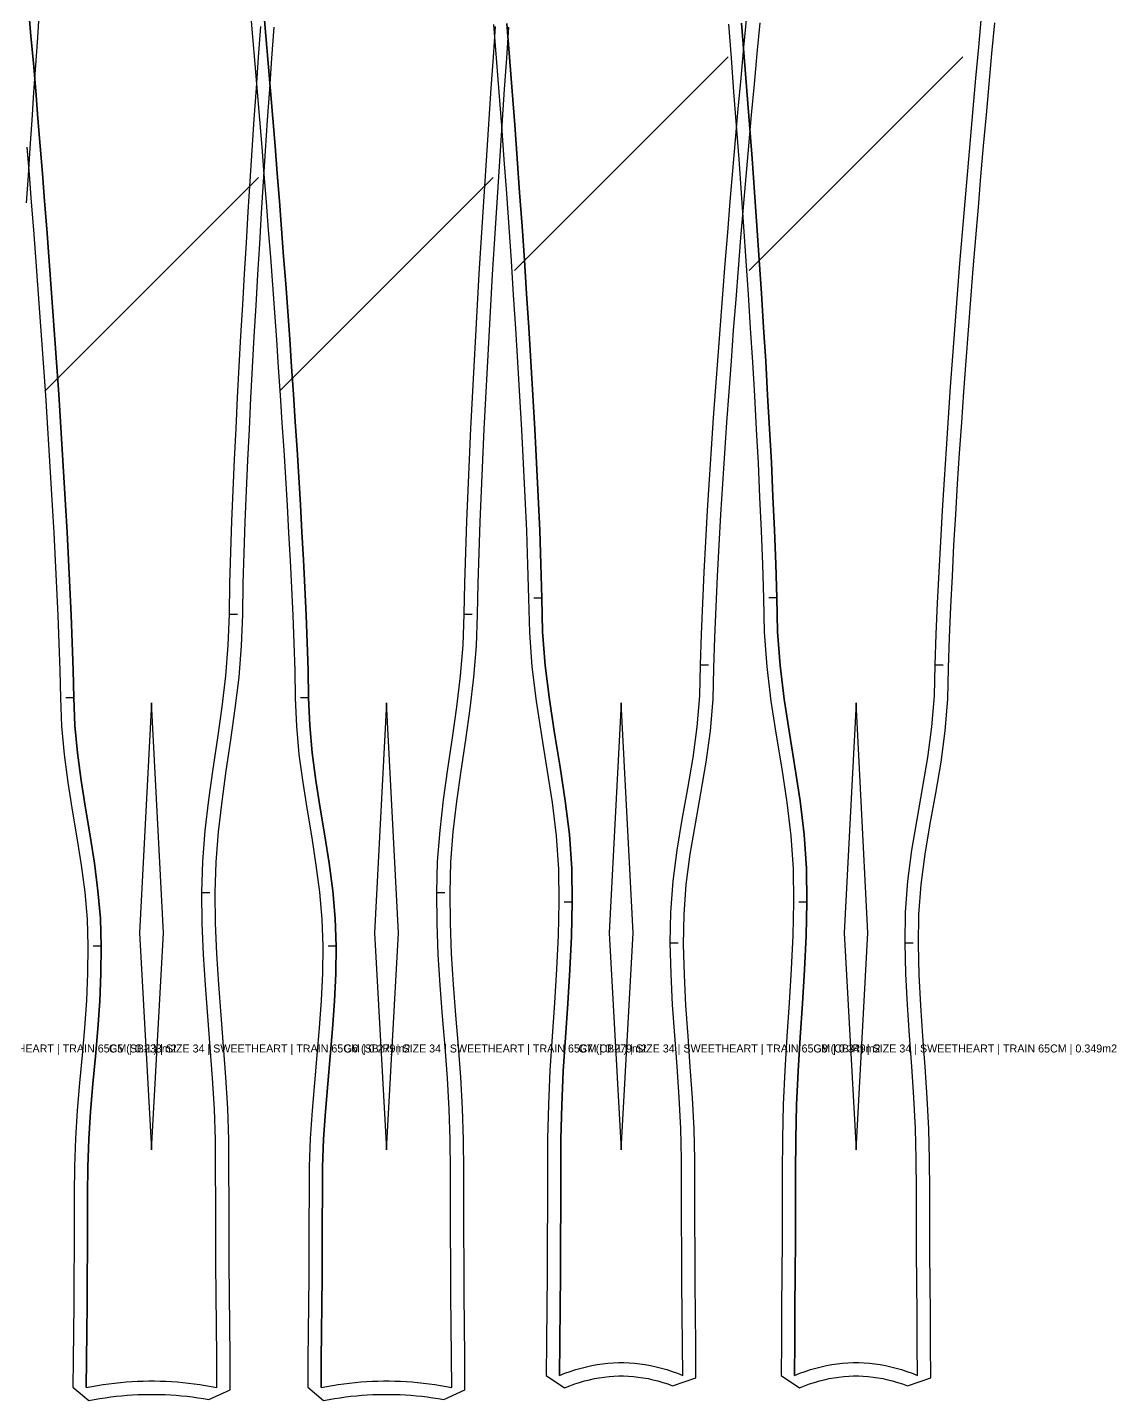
# Model space of a CAD drawing. Header units: millimetres. Extents: x -34 to 1522, y 40 to 2232.
# Drawn here: x 706 to 1522, y 209 to 1238 of the extents above; entities that cross this region are included whole.
import ezdxf

# ---------------------------------------------------------------- set-up
doc = ezdxf.new("R2010")
doc.units = ezdxf.units.MM
for name, color, linetype in [('1_BOUNDARY', 7, 'Continuous'), ('2_SEW', 3, 'Continuous'), ('3_SEAM_EDGE', 5, 'Continuous'), ('4_INTERNAL_DART', 6, 'Continuous'), ('6_TEXT', 2, 'Continuous'), ('7_GRAINLINE', 1, 'Continuous'), ('8_NOTCH', 4, 'Continuous')]:
    doc.layers.add(name, color=color, linetype=linetype)

msp = doc.modelspace()

# ---------------------------------------------------------------- linework, layer by layer
at = {"layer": '1_BOUNDARY'}
for points in [[(705.339, 1106.706), (706.655, 1127.378), (707.998, 1148.051), (709.366, 1168.724), (710.759, 1189.397), (712.175, 1210.071), (713.614, 1230.745), (715.075, 1251.42)], [(872.845, 1251.964), (874.634, 1231.297), (876.4, 1210.632), (878.141, 1189.967), (879.856, 1169.301), (881.545, 1148.637), (883.207, 1127.973), (884.841, 1107.309), (886.445, 1086.646), (888.019, 1065.984), (889.562, 1045.322), (891.071, 1024.661), (892.546, 1004), (893.982, 983.341), (895.382, 962.683), (896.74, 942.026), (898.053, 921.371), (899.32, 900.717), (900.534, 880.065), (901.693, 859.417), (902.788, 838.773), (903.811, 818.132), (904.749, 797.501), (905.582, 776.885), (906.266, 756.319), (906.637, 735.6), (907.516, 714.552), (909.469, 693.423), (912.26, 672.423), (915.568, 651.581), (919.017, 630.914), (922.226, 610.421), (924.848, 590.084), (926.603, 569.871), (927.311, 549.688), (927.061, 529.408), (926.153, 509.021), (924.71, 488.555), (922.919, 467.982), (921.02, 447.29), (919.273, 426.481), (917.914, 405.57), (917.135, 384.603), (916.993, 363.748), (916.954, 343.057), (916.873, 322.4), (916.753, 301.739), (916.6, 281.076), (916.421, 260.41), (916.223, 239.739), (916.017, 219.064), (927.867, 209.137), (927.867, 209.137), (932.045, 209.924), (936.142, 210.626), (940.236, 211.257), (944.329, 211.819), (948.42, 212.309), (952.511, 212.73), (956.601, 213.081), (960.691, 213.361), (964.779, 213.571), (968.868, 213.711), (972.956, 213.781), (977.044, 213.781), (981.132, 213.711), (985.221, 213.571), (989.309, 213.361), (993.399, 213.081), (997.489, 212.73), (1001.58, 212.309), (1005.671, 211.819), (1009.764, 211.257), (1013.858, 210.626), (1017.955, 209.924), (1033.824, 217.183), (1033.777, 242.235), (1033.579, 265.412), (1033.4, 288.587), (1033.247, 311.757), (1033.127, 334.925), (1033.046, 358.092), (1033.007, 381.288), (1032.865, 404.629), (1032.089, 428.072), (1030.733, 451.463), (1028.987, 474.765), (1027.089, 497.962), (1025.296, 521.052), (1023.85, 544.047), (1022.94, 566.971), (1022.689, 589.8), (1023.401, 612.543), (1025.164, 635.312), (1027.794, 658.191), (1031.009, 681.208), (1034.458, 704.383), (1037.761, 727.714), (1040.544, 751.187), (1042.488, 774.774), (1043.363, 798.29), (1043.734, 821.51), (1044.42, 844.594), (1045.253, 867.722), (1046.191, 890.866), (1047.215, 914.016), (1048.31, 937.17), (1049.469, 960.328), (1050.684, 983.488), (1051.951, 1006.651), (1053.264, 1029.815), (1054.622, 1052.98), (1056.022, 1076.147), (1057.459, 1099.315), (1058.934, 1122.482), (1060.443, 1145.652), (1061.986, 1168.821), (1063.561, 1191.992), (1065.166, 1215.163), (1066.8, 1238.334)], [(705.545, 1148.637), (707.207, 1127.973), (708.841, 1107.309), (710.445, 1086.646), (712.019, 1065.984), (713.562, 1045.322), (715.071, 1024.661), (716.546, 1004), (717.982, 983.341), (719.382, 962.683), (720.74, 942.026), (722.053, 921.371), (723.32, 900.717), (724.534, 880.065), (725.693, 859.417), (726.788, 838.773), (727.811, 818.132), (728.749, 797.501), (729.582, 776.885), (730.266, 756.319), (730.637, 735.6), (731.516, 714.552), (733.469, 693.423), (736.26, 672.423), (739.568, 651.581), (743.017, 630.914), (746.226, 610.421), (748.848, 590.084), (750.603, 569.871), (751.311, 549.688), (751.061, 529.408), (750.153, 509.021), (748.71, 488.555), (746.919, 467.982), (745.02, 447.29), (743.273, 426.481), (741.914, 405.57), (741.135, 384.603), (740.993, 363.748), (740.954, 343.057), (740.873, 322.4), (740.753, 301.739), (740.6, 281.076), (740.421, 260.41), (740.223, 239.739), (740.017, 219.064), (751.867, 209.137), (751.867, 209.137), (756.045, 209.924), (760.142, 210.626), (764.236, 211.257), (768.329, 211.819), (772.42, 212.309), (776.511, 212.73), (780.601, 213.081), (784.691, 213.361), (788.779, 213.571), (792.868, 213.711), (796.956, 213.781), (801.044, 213.781), (805.132, 213.711), (809.221, 213.571), (813.309, 213.361), (817.399, 213.081), (821.489, 212.73), (825.58, 212.309), (829.671, 211.819), (833.764, 211.257), (837.858, 210.626), (841.955, 209.924), (857.824, 217.183), (857.777, 242.235), (857.579, 265.412), (857.4, 288.587), (857.247, 311.757), (857.127, 334.925), (857.046, 358.092), (857.007, 381.288), (856.865, 404.629), (856.089, 428.072), (854.733, 451.463), (852.987, 474.765), (851.089, 497.962), (849.296, 521.052), (847.85, 544.047), (846.94, 566.971), (846.689, 589.8), (847.401, 612.543), (849.164, 635.312), (851.794, 658.191), (855.009, 681.208), (858.458, 704.383), (861.761, 727.714), (864.544, 751.187), (866.488, 774.774), (867.363, 798.29), (867.734, 821.51), (868.42, 844.594), (869.253, 867.722), (870.191, 890.866), (871.215, 914.016), (872.31, 937.17), (873.469, 960.328), (874.684, 983.488), (875.951, 1006.651), (877.264, 1029.815), (878.622, 1052.98), (880.022, 1076.147), (881.459, 1099.315), (882.934, 1122.482), (884.443, 1145.652), (885.986, 1168.821), (887.561, 1191.992), (889.166, 1215.163), (890.8, 1238.334)], [(1055.315, 1240.459), (1057.316, 1215.142), (1059.278, 1189.824), (1061.2, 1164.507), (1063.079, 1139.191), (1064.913, 1113.876), (1066.699, 1088.562), (1068.435, 1063.249), (1070.117, 1037.937), (1071.742, 1012.628), (1073.304, 987.32), (1074.799, 962.015), (1076.217, 936.714), (1077.551, 911.416), (1078.786, 886.126), (1079.901, 860.846), (1080.862, 835.593), (1081.576, 810.34), (1082.141, 784.77), (1084.091, 758.934), (1087.263, 733.215), (1091.206, 707.683), (1095.373, 682.36), (1099.198, 657.246), (1102.171, 632.316), (1103.909, 607.511), (1104.226, 582.64), (1103.664, 557.602), (1102.501, 532.468), (1100.925, 507.244), (1099.195, 481.913), (1097.599, 456.473), (1096.402, 430.943), (1095.809, 405.386), (1095.754, 379.948), (1095.696, 354.625), (1095.59, 329.31), (1095.442, 303.992), (1095.262, 278.669), (1095.058, 253.343), (1094.842, 228.012), (1108.557, 218.643), (1108.557, 218.643), (1112.424, 220.191), (1116.134, 221.541), (1119.836, 222.752), (1123.529, 223.827), (1127.212, 224.764), (1130.886, 225.566), (1134.553, 226.233), (1138.215, 226.766), (1141.872, 227.165), (1145.524, 227.431), (1149.175, 227.564), (1152.825, 227.564), (1156.476, 227.431), (1160.128, 227.165), (1163.785, 226.766), (1167.447, 226.233), (1171.114, 225.566), (1174.788, 224.764), (1178.471, 223.827), (1182.164, 222.752), (1185.866, 221.541), (1189.576, 220.191), (1207.005, 226.184), (1206.942, 251.082), (1206.738, 274.138), (1206.558, 297.19), (1206.41, 320.238), (1206.304, 343.283), (1206.246, 366.335), (1206.191, 389.514), (1205.597, 412.824), (1204.398, 436.104), (1202.8, 459.285), (1201.07, 482.347), (1199.496, 505.291), (1198.335, 528.136), (1197.774, 550.874), (1198.09, 573.431), (1199.819, 595.916), (1202.784, 618.539), (1206.602, 641.364), (1210.769, 664.416), (1214.718, 687.697), (1217.899, 711.184), (1219.857, 734.8), (1220.423, 758.122), (1221.136, 781.098), (1222.097, 804.075), (1223.212, 827.08), (1224.446, 850.097), (1225.78, 873.122), (1227.198, 896.151), (1228.692, 919.184), (1230.254, 942.22), (1231.878, 965.258), (1233.561, 988.298), (1235.296, 1011.34), (1237.081, 1034.383), (1238.916, 1057.427), (1240.794, 1080.472), (1242.716, 1103.519), (1244.677, 1126.565), (1246.679, 1149.612), (1248.718, 1172.66), (1250.794, 1195.709), (1252.904, 1218.758), (1255.048, 1241.808)], [(1231.315, 1240.693), (1233.316, 1215.369), (1235.278, 1190.045), (1237.2, 1164.723), (1239.079, 1139.401), (1240.913, 1114.08), (1242.699, 1088.76), (1244.435, 1063.441), (1246.117, 1038.124), (1247.742, 1012.809), (1249.304, 987.495), (1250.799, 962.185), (1252.217, 936.877), (1253.551, 911.574), (1254.786, 886.278), (1255.901, 860.993), (1256.862, 835.733), (1257.576, 810.474), (1258.141, 784.899), (1260.091, 759.058), (1263.263, 733.332), (1267.206, 707.793), (1271.373, 682.465), (1275.198, 657.345), (1278.171, 632.409), (1279.909, 607.598), (1280.226, 582.721), (1279.664, 557.677), (1278.501, 532.538), (1276.925, 507.308), (1275.195, 481.971), (1273.599, 456.525), (1272.402, 430.989), (1271.809, 405.427), (1271.754, 379.983), (1271.696, 354.654), (1271.59, 329.333), (1271.442, 304.009), (1271.262, 278.681), (1271.058, 253.349), (1270.842, 228.012), (1284.557, 218.643), (1284.557, 218.643), (1288.424, 220.191), (1292.134, 221.541), (1295.836, 222.752), (1299.529, 223.827), (1303.212, 224.764), (1306.886, 225.566), (1310.553, 226.233), (1314.215, 226.766), (1317.872, 227.165), (1321.524, 227.431), (1325.175, 227.564), (1328.825, 227.564), (1332.476, 227.431), (1336.128, 227.165), (1339.785, 226.766), (1343.447, 226.233), (1347.114, 225.566), (1350.788, 224.764), (1354.471, 223.827), (1358.164, 222.752), (1361.866, 221.541), (1365.576, 220.191), (1383.005, 226.184), (1382.942, 251.082), (1382.738, 274.138), (1382.558, 297.19), (1382.41, 320.238), (1382.304, 343.283), (1382.246, 366.335), (1382.191, 389.514), (1381.597, 412.824), (1380.398, 436.104), (1378.8, 459.285), (1377.07, 482.347), (1375.496, 505.291), (1374.335, 528.136), (1373.774, 550.874), (1374.09, 573.431), (1375.819, 595.916), (1378.784, 618.539), (1382.602, 641.364), (1386.769, 664.416), (1390.718, 687.697), (1393.899, 711.184), (1395.857, 734.8), (1396.423, 758.122), (1397.136, 781.098), (1398.097, 804.075), (1399.212, 827.08), (1400.446, 850.097), (1401.78, 873.122), (1403.198, 896.151), (1404.692, 919.184), (1406.254, 942.22), (1407.878, 965.258), (1409.561, 988.298), (1411.296, 1011.34), (1413.081, 1034.383), (1414.916, 1057.427), (1416.794, 1080.472), (1418.716, 1103.519), (1420.677, 1126.565), (1422.679, 1149.612), (1424.718, 1172.66), (1426.794, 1195.709), (1428.904, 1218.758), (1431.048, 1241.808)]]:
    msp.add_lwpolyline(points, dxfattribs=at)
at = {"layer": '2_SEW'}
for points in [[(706.807, 1252.729), (708.597, 1232.0531), (710.364, 1211.3781), (712.106, 1190.7032), (713.822, 1170.0272), (715.512, 1149.3524), (717.175, 1128.6774), (718.81, 1108.0015), (720.416, 1087.3265), (721.991, 1066.6516), (723.535, 1045.9756), (725.045, 1025.3006), (726.521, 1004.6248), (727.959, 983.9498), (729.36, 963.2749), (730.719, 942.5989), (732.034, 921.924), (733.302, 901.249), (734.518, 880.5731), (735.678, 859.8982), (736.775, 839.2232), (737.8, 818.5473), (738.74, 797.8723), (739.575, 777.1974), (740.263, 756.5214), (740.633, 735.8465), (741.494, 715.1716), (743.406, 694.4957), (746.155, 673.8207), (749.438, 653.1448), (752.889, 632.4698), (756.126, 611.7948), (758.79, 591.1189), (760.584, 570.444), (761.31, 549.7691), (761.057, 529.0931), (760.137, 508.4182), (758.679, 487.7432), (756.879, 467.0673), (754.982, 446.3923), (753.245, 425.7174), (751.901, 405.0415), (751.133, 384.3665), (750.993, 363.6906), (750.954, 343.0156), (750.873, 322.3407), (750.753, 301.6647), (750.6, 280.9899), (750.421, 260.3149), (750.223, 239.639), (750.016, 218.964), (750.016, 218.964), (750.016, 218.964), (754.275, 219.766), (758.535, 220.496), (762.794, 221.153), (767.054, 221.737), (771.313, 222.248), (775.573, 222.686), (779.832, 223.051), (784.092, 223.343), (788.351, 223.562), (792.611, 223.708), (796.87, 223.781), (801.13, 223.781), (805.389, 223.708), (809.649, 223.562), (813.908, 223.343), (818.168, 223.051), (822.427, 222.686), (826.687, 222.248), (830.946, 221.737), (835.206, 221.153), (839.465, 220.496), (843.725, 219.766), (847.984, 218.964), (847.777, 242.148), (847.579, 265.331), (847.4, 288.515), (847.247, 311.698), (847.127, 334.882), (847.046, 358.066), (847.007, 381.249), (846.867, 404.433), (846.099, 427.617), (844.755, 450.8), (843.018, 473.984), (841.121, 497.167), (839.321, 520.351), (837.863, 543.535), (836.943, 566.718), (836.69, 589.902), (837.416, 613.086), (839.21, 636.269), (841.874, 659.453), (845.111, 682.636), (848.562, 705.82), (851.845, 729.004), (854.594, 752.187), (856.506, 775.371), (857.367, 798.555), (857.737, 821.738), (858.425, 844.922), (859.26, 868.105), (860.2, 891.289), (861.225, 914.473), (862.322, 937.656), (863.482, 960.84), (864.698, 984.023), (865.966, 1007.207), (867.281, 1030.391), (868.64, 1053.574), (870.041, 1076.758), (871.479, 1099.942), (872.955, 1123.125), (874.465, 1146.309), (876.009, 1169.492), (877.584, 1192.676), (879.19, 1215.86), (880.825, 1239.043)], [(882.807, 1252.729), (884.597, 1232.0531), (886.364, 1211.3781), (888.106, 1190.7032), (889.822, 1170.0272), (891.512, 1149.3524), (893.175, 1128.6774), (894.81, 1108.0015), (896.416, 1087.3265), (897.991, 1066.6516), (899.535, 1045.9756), (901.045, 1025.3006), (902.521, 1004.6248), (903.959, 983.9498), (905.36, 963.2749), (906.719, 942.5989), (908.034, 921.924), (909.302, 901.249), (910.518, 880.5731), (911.678, 859.8982), (912.775, 839.2232), (913.8, 818.5473), (914.74, 797.8723), (915.575, 777.1974), (916.263, 756.5214), (916.633, 735.8465), (917.494, 715.1716), (919.406, 694.4957), (922.155, 673.8207), (925.438, 653.1448), (928.889, 632.4698), (932.126, 611.7948), (934.79, 591.1189), (936.584, 570.444), (937.31, 549.7691), (937.057, 529.0931), (936.137, 508.4182), (934.679, 487.7432), (932.879, 467.0673), (930.982, 446.3923), (929.245, 425.7174), (927.901, 405.0415), (927.133, 384.3665), (926.993, 363.6906), (926.954, 343.0156), (926.873, 322.3407), (926.753, 301.6647), (926.6, 280.9899), (926.421, 260.3149), (926.223, 239.639), (926.016, 218.964), (926.016, 218.964), (926.016, 218.964), (930.275, 219.766), (934.535, 220.496), (938.794, 221.153), (943.054, 221.737), (947.313, 222.248), (951.573, 222.686), (955.832, 223.051), (960.092, 223.343), (964.351, 223.562), (968.611, 223.708), (972.87, 223.781), (977.13, 223.781), (981.389, 223.708), (985.649, 223.562), (989.908, 223.343), (994.168, 223.051), (998.427, 222.686), (1002.687, 222.248), (1006.946, 221.737), (1011.206, 221.153), (1015.465, 220.496), (1019.725, 219.766), (1023.984, 218.964), (1023.777, 242.148), (1023.579, 265.331), (1023.4, 288.515), (1023.247, 311.698), (1023.127, 334.882), (1023.046, 358.066), (1023.007, 381.249), (1022.867, 404.433), (1022.099, 427.617), (1020.755, 450.8), (1019.018, 473.984), (1017.121, 497.167), (1015.321, 520.351), (1013.863, 543.535), (1012.943, 566.718), (1012.69, 589.902), (1013.416, 613.086), (1015.21, 636.269), (1017.874, 659.453), (1021.111, 682.636), (1024.562, 705.82), (1027.845, 729.004), (1030.594, 752.187), (1032.506, 775.371), (1033.367, 798.555), (1033.737, 821.738), (1034.425, 844.922), (1035.26, 868.105), (1036.2, 891.289), (1037.225, 914.473), (1038.322, 937.656), (1039.482, 960.84), (1040.698, 984.023), (1041.966, 1007.207), (1043.281, 1030.391), (1044.64, 1053.574), (1046.041, 1076.758), (1047.479, 1099.942), (1048.955, 1123.125), (1050.465, 1146.309), (1052.009, 1169.492), (1053.584, 1192.676), (1055.19, 1215.86), (1056.825, 1239.043)], [(1065.283, 1241.255), (1067.286, 1215.922), (1069.249, 1190.589), (1071.172, 1165.255), (1073.052, 1139.922), (1074.888, 1114.589), (1076.675, 1089.256), (1078.412, 1063.923), (1080.096, 1038.589), (1081.722, 1013.256), (1083.286, 987.923), (1084.782, 962.59), (1086.202, 937.257), (1087.538, 911.923), (1088.775, 886.59), (1089.893, 861.257), (1090.857, 835.924), (1091.573, 810.591), (1092.129, 785.257), (1094.042, 759.924), (1097.168, 734.591), (1101.081, 709.258), (1105.25, 683.925), (1109.107, 658.591), (1112.127, 633.258), (1113.9, 607.925), (1114.226, 582.592), (1113.658, 557.259), (1112.486, 531.925), (1110.904, 506.592), (1109.174, 481.259), (1107.584, 455.926), (1106.396, 430.593), (1105.808, 405.259), (1105.754, 379.926), (1105.696, 354.593), (1105.59, 329.26), (1105.442, 303.927), (1105.262, 278.593), (1105.058, 253.26), (1104.842, 227.927), (1104.842, 227.927), (1104.842, 227.927), (1108.856, 229.533), (1112.869, 230.993), (1116.883, 232.306), (1120.897, 233.474), (1124.911, 234.496), (1128.924, 235.372), (1132.938, 236.102), (1136.952, 236.686), (1140.966, 237.124), (1144.979, 237.416), (1148.993, 237.562), (1153.007, 237.562), (1157.021, 237.416), (1161.034, 237.124), (1165.048, 236.686), (1169.062, 236.102), (1173.076, 235.372), (1177.089, 234.496), (1181.103, 233.474), (1185.117, 232.306), (1189.131, 230.993), (1193.144, 229.533), (1197.158, 227.927), (1196.942, 251.0793), (1196.738, 274.2316), (1196.558, 297.3839), (1196.41, 320.5362), (1196.304, 343.6884), (1196.246, 366.8407), (1196.192, 389.993), (1195.604, 413.1453), (1194.416, 436.2976), (1192.826, 459.4499), (1191.096, 482.6022), (1189.514, 505.7545), (1188.342, 528.9068), (1187.774, 552.0581), (1188.1, 575.2103), (1189.873, 598.3626), (1192.893, 621.5149), (1196.75, 644.6672), (1200.919, 667.8195), (1204.832, 690.9718), (1207.958, 714.124), (1209.871, 737.2763), (1210.427, 760.4287), (1211.143, 783.5809), (1212.107, 806.7332), (1213.225, 829.8855), (1214.462, 853.0378), (1215.798, 876.1901), (1217.218, 899.3424), (1218.714, 922.4947), (1220.278, 945.647), (1221.904, 968.7993), (1223.588, 991.9516), (1225.325, 1015.1038), (1227.112, 1038.256), (1228.948, 1061.4083), (1230.828, 1084.5607), (1232.751, 1107.713), (1234.714, 1130.8653), (1236.717, 1154.0166), (1238.758, 1177.1689), (1240.835, 1200.3212), (1242.946, 1223.4735), (1245.092, 1246.6257)], [(1241.283, 1241.4889), (1243.286, 1216.1499), (1245.249, 1190.8108), (1247.172, 1165.4718), (1249.052, 1140.1328), (1250.888, 1114.7938), (1252.675, 1089.4547), (1254.412, 1064.1157), (1256.096, 1038.7767), (1257.722, 1013.4377), (1259.286, 988.0987), (1260.782, 962.7596), (1262.202, 937.4206), (1263.538, 912.0816), (1264.775, 886.7426), (1265.893, 861.4035), (1266.857, 836.0645), (1267.573, 810.7255), (1268.129, 785.3865), (1270.042, 760.0475), (1273.168, 734.7084), (1277.081, 709.3684), (1281.25, 684.0294), (1285.107, 658.6904), (1288.127, 633.3514), (1289.9, 608.0123), (1290.226, 582.6733), (1289.658, 557.3343), (1288.486, 531.9953), (1286.904, 506.6562), (1285.174, 481.3172), (1283.584, 455.9782), (1282.396, 430.6392), (1281.808, 405.3002), (1281.754, 379.9611), (1281.696, 354.6221), (1281.59, 329.2831), (1281.442, 303.9441), (1281.262, 278.605), (1281.058, 253.266), (1280.842, 227.927), (1280.842, 227.927), (1280.842, 227.927), (1284.856, 229.533), (1288.869, 230.993), (1292.883, 232.306), (1296.897, 233.474), (1300.911, 234.496), (1304.924, 235.372), (1308.938, 236.102), (1312.952, 236.686), (1316.966, 237.124), (1320.979, 237.416), (1324.993, 237.562), (1329.007, 237.562), (1333.021, 237.416), (1337.034, 237.124), (1341.048, 236.686), (1345.062, 236.102), (1349.076, 235.372), (1353.089, 234.496), (1357.103, 233.474), (1361.117, 232.306), (1365.131, 230.993), (1369.144, 229.533), (1373.158, 227.927), (1372.942, 251.0793), (1372.738, 274.2316), (1372.558, 297.3839), (1372.41, 320.5362), (1372.304, 343.6884), (1372.246, 366.8407), (1372.192, 389.993), (1371.604, 413.1453), (1370.416, 436.2976), (1368.826, 459.4499), (1367.096, 482.6022), (1365.514, 505.7545), (1364.342, 528.9068), (1363.774, 552.0581), (1364.1, 575.2103), (1365.873, 598.3626), (1368.893, 621.5149), (1372.75, 644.6672), (1376.919, 667.8195), (1380.832, 690.9718), (1383.958, 714.124), (1385.871, 737.2763), (1386.427, 760.4287), (1387.143, 783.5809), (1388.107, 806.7332), (1389.225, 829.8855), (1390.462, 853.0378), (1391.798, 876.1901), (1393.218, 899.3424), (1394.714, 922.4947), (1396.278, 945.647), (1397.904, 968.7993), (1399.588, 991.9516), (1401.325, 1015.1038), (1403.112, 1038.256), (1404.948, 1061.4083), (1406.828, 1084.5607), (1408.751, 1107.713), (1410.714, 1130.8653), (1412.717, 1154.0166), (1414.758, 1177.1689), (1416.835, 1200.3212), (1418.946, 1223.4735), (1421.092, 1246.6257)]]:
    msp.add_lwpolyline(points, dxfattribs=at)
at = {"layer": '3_SEAM_EDGE'}
for points in [[(750.016, 218.964), (750.223, 239.639), (750.421, 260.3149), (750.6, 280.9899), (750.753, 301.6647), (750.873, 322.3407), (750.954, 343.0156), (750.993, 363.6906), (751.133, 384.3665), (751.901, 405.0415), (753.245, 425.7174), (754.982, 446.3923), (756.879, 467.0673), (758.679, 487.7432), (760.137, 508.4182), (761.057, 529.0931), (761.31, 549.7691), (760.584, 570.444), (758.79, 591.1189), (756.126, 611.7948), (752.889, 632.4698), (749.438, 653.1448), (746.155, 673.8207), (743.406, 694.4957), (741.494, 715.1716), (740.633, 735.8465), (740.263, 756.5214), (739.575, 777.1974), (738.74, 797.8723), (737.8, 818.5473), (736.775, 839.2232), (735.678, 859.8982), (734.518, 880.5731), (733.302, 901.249), (732.034, 921.924), (730.719, 942.5989), (729.36, 963.2749), (727.959, 983.9498), (726.521, 1004.6248), (725.045, 1025.3006), (723.535, 1045.9756), (721.991, 1066.6516), (720.416, 1087.3265), (718.81, 1108.0015), (717.175, 1128.6774), (715.512, 1149.3524), (713.822, 1170.0272), (712.106, 1190.7032), (710.364, 1211.3781), (708.597, 1232.0531), (706.807, 1252.729)], [(926.016, 218.964), (926.223, 239.639), (926.421, 260.3149), (926.6, 280.9899), (926.753, 301.6647), (926.873, 322.3407), (926.954, 343.0156), (926.993, 363.6906), (927.133, 384.3665), (927.901, 405.0415), (929.245, 425.7174), (930.982, 446.3923), (932.879, 467.0673), (934.679, 487.7432), (936.137, 508.4182), (937.057, 529.0931), (937.31, 549.7691), (936.584, 570.444), (934.79, 591.1189), (932.126, 611.7948), (928.889, 632.4698), (925.438, 653.1448), (922.155, 673.8207), (919.406, 694.4957), (917.494, 715.1716), (916.633, 735.8465), (916.263, 756.5214), (915.575, 777.1974), (914.74, 797.8723), (913.8, 818.5473), (912.775, 839.2232), (911.678, 859.8982), (910.518, 880.5731), (909.302, 901.249), (908.034, 921.924), (906.719, 942.5989), (905.36, 963.2749), (903.959, 983.9498), (902.521, 1004.6248), (901.045, 1025.3006), (899.535, 1045.9756), (897.991, 1066.6516), (896.416, 1087.3265), (894.81, 1108.0015), (893.175, 1128.6774), (891.512, 1149.3524), (889.822, 1170.0272), (888.106, 1190.7032), (886.364, 1211.3781), (884.597, 1232.0531), (882.807, 1252.729)], [(1197.158, 227.927), (1196.942, 251.0793), (1196.738, 274.2316), (1196.558, 297.3839), (1196.41, 320.5362), (1196.304, 343.6884), (1196.246, 366.8407), (1196.192, 389.993), (1195.604, 413.1453), (1194.416, 436.2976), (1192.826, 459.4499), (1191.096, 482.6022), (1189.514, 505.7545), (1188.342, 528.9068), (1187.774, 552.0581), (1188.1, 575.2103), (1189.873, 598.3626), (1192.893, 621.5149), (1196.75, 644.6672), (1200.919, 667.8195), (1204.832, 690.9718), (1207.958, 714.124), (1209.871, 737.2763), (1210.427, 760.4287), (1211.143, 783.5809), (1212.107, 806.7332), (1213.225, 829.8855), (1214.462, 853.0378), (1215.798, 876.1901), (1217.218, 899.3424), (1218.714, 922.4947), (1220.278, 945.647), (1221.904, 968.7993), (1223.588, 991.9516), (1225.325, 1015.1038), (1227.112, 1038.256), (1228.948, 1061.4083), (1230.828, 1084.5607), (1232.751, 1107.713), (1234.714, 1130.8653), (1236.717, 1154.0166), (1238.758, 1177.1689), (1240.835, 1200.3212), (1242.946, 1223.4735), (1245.092, 1246.6257)], [(1373.158, 227.927), (1372.942, 251.0793), (1372.738, 274.2316), (1372.558, 297.3839), (1372.41, 320.5362), (1372.304, 343.6884), (1372.246, 366.8407), (1372.192, 389.993), (1371.604, 413.1453), (1370.416, 436.2976), (1368.826, 459.4499), (1367.096, 482.6022), (1365.514, 505.7545), (1364.342, 528.9068), (1363.774, 552.0581), (1364.1, 575.2103), (1365.873, 598.3626), (1368.893, 621.5149), (1372.75, 644.6672), (1376.919, 667.8195), (1380.832, 690.9718), (1383.958, 714.124), (1385.871, 737.2763), (1386.427, 760.4287), (1387.143, 783.5809), (1388.107, 806.7332), (1389.225, 829.8855), (1390.462, 853.0378), (1391.798, 876.1901), (1393.218, 899.3424), (1394.714, 922.4947), (1396.278, 945.647), (1397.904, 968.7993), (1399.588, 991.9516), (1401.325, 1015.1038), (1403.112, 1038.256), (1404.948, 1061.4083), (1406.828, 1084.5607), (1408.751, 1107.713), (1410.714, 1130.8653), (1412.717, 1154.0166), (1414.758, 1177.1689), (1416.835, 1200.3212), (1418.946, 1223.4735), (1421.092, 1246.6257)], [(847.984, 218.964), (847.777, 242.148), (847.579, 265.331), (847.4, 288.515), (847.247, 311.698), (847.127, 334.882), (847.046, 358.066), (847.007, 381.249), (846.867, 404.433), (846.099, 427.617), (844.755, 450.8), (843.018, 473.984), (841.121, 497.167), (839.321, 520.351), (837.863, 543.535), (836.943, 566.718), (836.69, 589.902), (837.416, 613.086), (839.21, 636.269), (841.874, 659.453), (845.111, 682.636), (848.562, 705.82), (851.845, 729.004), (854.594, 752.187), (856.506, 775.371), (857.367, 798.555), (857.737, 821.738), (858.425, 844.922), (859.26, 868.105), (860.2, 891.289), (861.225, 914.473), (862.322, 937.656), (863.482, 960.84), (864.698, 984.023), (865.966, 1007.207), (867.281, 1030.391), (868.64, 1053.574), (870.041, 1076.758), (871.479, 1099.942), (872.955, 1123.125), (874.465, 1146.309), (876.009, 1169.492), (877.584, 1192.676), (879.19, 1215.86), (880.825, 1239.043)], [(1023.984, 218.964), (1023.777, 242.148), (1023.579, 265.331), (1023.4, 288.515), (1023.247, 311.698), (1023.127, 334.882), (1023.046, 358.066), (1023.007, 381.249), (1022.867, 404.433), (1022.099, 427.617), (1020.755, 450.8), (1019.018, 473.984), (1017.121, 497.167), (1015.321, 520.351), (1013.863, 543.535), (1012.943, 566.718), (1012.69, 589.902), (1013.416, 613.086), (1015.21, 636.269), (1017.874, 659.453), (1021.111, 682.636), (1024.562, 705.82), (1027.845, 729.004), (1030.594, 752.187), (1032.506, 775.371), (1033.367, 798.555), (1033.737, 821.738), (1034.425, 844.922), (1035.26, 868.105), (1036.2, 891.289), (1037.225, 914.473), (1038.322, 937.656), (1039.482, 960.84), (1040.698, 984.023), (1041.966, 1007.207), (1043.281, 1030.391), (1044.64, 1053.574), (1046.041, 1076.758), (1047.479, 1099.942), (1048.955, 1123.125), (1050.465, 1146.309), (1052.009, 1169.492), (1053.584, 1192.676), (1055.19, 1215.86), (1056.825, 1239.043)], [(1104.842, 227.927), (1105.058, 253.26), (1105.262, 278.593), (1105.442, 303.927), (1105.59, 329.26), (1105.696, 354.593), (1105.754, 379.926), (1105.808, 405.259), (1106.396, 430.593), (1107.584, 455.926), (1109.174, 481.259), (1110.904, 506.592), (1112.486, 531.925), (1113.658, 557.259), (1114.226, 582.592), (1113.9, 607.925), (1112.127, 633.258), (1109.107, 658.591), (1105.25, 683.925), (1101.081, 709.258), (1097.168, 734.591), (1094.042, 759.924), (1092.129, 785.257), (1091.573, 810.591), (1090.857, 835.924), (1089.893, 861.257), (1088.775, 886.59), (1087.538, 911.923), (1086.202, 937.257), (1084.782, 962.59), (1083.286, 987.923), (1081.722, 1013.256), (1080.096, 1038.589), (1078.412, 1063.923), (1076.675, 1089.256), (1074.888, 1114.589), (1073.052, 1139.922), (1071.172, 1165.255), (1069.249, 1190.589), (1067.286, 1215.922), (1065.283, 1241.255)], [(1280.842, 227.927), (1281.058, 253.266), (1281.262, 278.605), (1281.442, 303.9441), (1281.59, 329.2831), (1281.696, 354.6221), (1281.754, 379.9611), (1281.808, 405.3002), (1282.396, 430.6392), (1283.584, 455.9782), (1285.174, 481.3172), (1286.904, 506.6562), (1288.486, 531.9953), (1289.658, 557.3343), (1290.226, 582.6733), (1289.9, 608.0123), (1288.127, 633.3514), (1285.107, 658.6904), (1281.25, 684.0294), (1277.081, 709.3684), (1273.168, 734.7084), (1270.042, 760.0475), (1268.129, 785.3865), (1267.573, 810.7255), (1266.857, 836.0645), (1265.893, 861.4035), (1264.775, 886.7426), (1263.538, 912.0816), (1262.202, 937.4206), (1260.782, 962.7596), (1259.286, 988.0987), (1257.722, 1013.4377), (1256.096, 1038.7767), (1254.412, 1064.1157), (1252.675, 1089.4547), (1250.888, 1114.7938), (1249.052, 1140.1328), (1247.172, 1165.4718), (1245.249, 1190.8108), (1243.286, 1216.1499), (1241.283, 1241.4889)]]:
    msp.add_lwpolyline(points, dxfattribs=at)
at = {"layer": '4_INTERNAL_DART'}
for points in [[(799, 397.15), (807.95, 559.67), (799, 732.05), (790.05, 559.67), (799, 397.15)], [(975, 397.15), (983.95, 559.67), (975, 732.05), (966.05, 559.67), (975, 397.15)], [(1151, 397.15), (1159.95, 559.67), (1151, 732.05), (1142.05, 559.67), (1151, 397.15)], [(1327, 397.15), (1335.95, 559.67), (1327, 732.05), (1318.05, 559.67), (1327, 397.15)]]:
    msp.add_lwpolyline(points, close=True, dxfattribs=at)
at = {"layer": '7_GRAINLINE'}
for p, q in [((1070.9, 1056.12), (1231.1, 1216.31)), ((1246.9, 1056.12), (1407.1, 1216.31)), ((718.9, 965.58), (879.1, 1125.77)), ((894.9, 965.58), (1055.1, 1125.77))]:
    msp.add_line(p, q, dxfattribs=at)
at = {"layer": '8_NOTCH'}
for p, q in [((1091.573, 810.591), (1085.573, 810.591)), ((1267.573, 810.7255), (1261.573, 810.7255)), ((857.367, 798.555), (863.367, 798.555)), ((1033.367, 798.555), (1039.367, 798.555)), ((1210.427, 760.4287), (1216.427, 760.4287)), ((1386.427, 760.4287), (1392.427, 760.4287)), ((740.633, 735.8465), (734.633, 735.8465)), ((916.633, 735.8465), (910.633, 735.8465)), ((836.69, 589.902), (842.69, 589.902)), ((1012.69, 589.902), (1018.69, 589.902)), ((1114.226, 582.592), (1108.226, 582.592)), ((1290.226, 582.6733), (1284.226, 582.6733)), ((761.31, 549.7691), (755.31, 549.7691)), ((937.31, 549.7691), (931.31, 549.7691)), ((1187.774, 552.0581), (1193.774, 552.0581)), ((1363.774, 552.0581), (1369.774, 552.0581))]:
    msp.add_line(p, q, dxfattribs=at)

# ---------------------------------------------------------------- texts
at = {"layer": '6_TEXT'}
for s, p in [('G4 (SF-R) | SIZE 34 | SWEETHEART | TRAIN 65CM | 0.233m2', (591, 470)), ('G5 (SB-L) | SIZE 34 | SWEETHEART | TRAIN 65CM | 0.279m2', (767, 470)), ('G6 (SB-R) | SIZE 34 | SWEETHEART | TRAIN 65CM | 0.279m2', (943, 470)), ('G7 (CB-L) | SIZE 34 | SWEETHEART | TRAIN 65CM | 0.349m2', (1119, 470)), ('G8 (CB-R) | SIZE 34 | SWEETHEART | TRAIN 65CM | 0.349m2', (1295, 470))]:
    msp.add_text(s, height=6, dxfattribs=at).set_placement(p)

doc.saveas('drawing.dxf')
